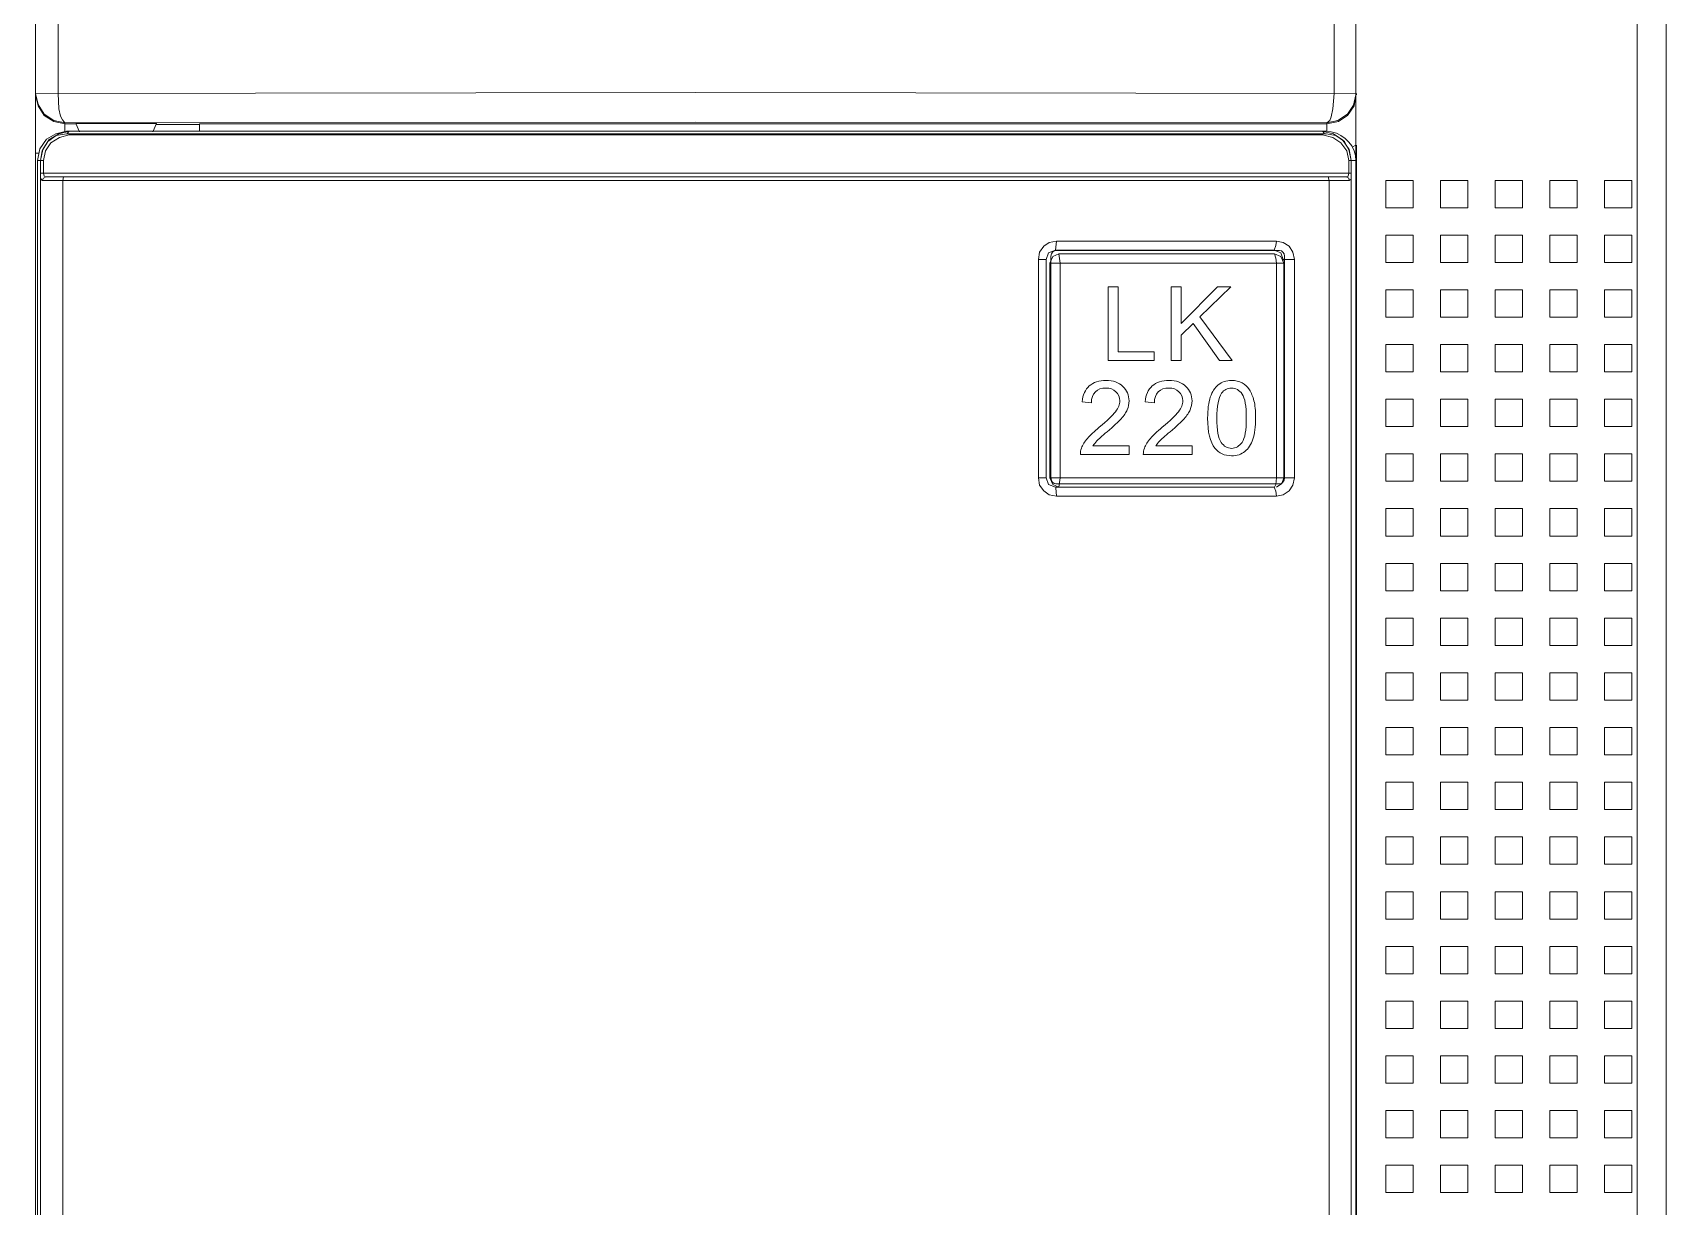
# Model space of a CAD drawing. Header units: millimetres. Extents: x 33157 to 59611, y -29750 to 1750.
# Drawn here: x 54110.87 to 54155.65, y 1569.75 to 1601.92 of the extents above; entities that cross this region are included whole.
import ezdxf

# ---------------------------------------------------------------- set-up
doc = ezdxf.new("R2010")
doc.units = ezdxf.units.MM
doc.layers.get('0').update_dxf_attribs({"lineweight": 18})

msp = doc.modelspace()

# ---------------------------------------------------------------- linework, layer by layer
at = {"lineweight": 9}
for p, q in [((54110.949, 1664.612), (54110.949, 1500.215)), ((54111.565, 1664.612), (54111.565, 1600.248)), ((54146.547, 1664.612), (54146.547, 1600.248)), ((54147.146, 1664.612), (54147.146, 1537.449)), ((54154.855, 1660.401), (54154.855, 1539.196)), ((54155.654, 1659.602), (54155.654, 1539.679)), ((54147.146, 1600.248), (54147.146, 1600.215)), ((54147.163, 1600.248), (54147.163, 1600.215)), ((54111.748, 1599.449), (54111.748, 1599.199)), ((54115.445, 1599.416), (54115.445, 1599.216)), ((54146.347, 1599.449), (54146.347, 1599.216)), ((54111.865, 1599.149), (54111.865, 1599.116)), ((54146.23, 1599.149), (54146.23, 1599.116)), ((54147.163, 1598.833), (54147.163, 1539.679)), ((54110.999, 1598.417), (54110.999, 1543.224)), ((54111.083, 1598.417), (54111.083, 1537.715)), ((54111.166, 1598.417), (54111.166, 1598.068)), ((54146.947, 1598.417), (54146.947, 1598.068)), ((54147.013, 1598.417), (54147.013, 1537.715)), ((54147.146, 1598.417), (54147.146, 1540.228)), ((54111.698, 1597.868), (54111.698, 1537.715)), ((54146.414, 1597.868), (54146.414, 1537.715)), ((54138.438, 1595.704), (54138.438, 1589.712)), ((54138.655, 1595.704), (54138.655, 1589.712)), ((54138.755, 1595.604), (54138.755, 1589.712)), ((54139.038, 1595.604), (54139.038, 1589.712)), ((54144.965, 1595.604), (54144.965, 1589.712)), ((54145.148, 1595.704), (54145.148, 1595.654)), ((54145.165, 1595.604), (54145.165, 1589.712)), ((54145.465, 1595.704), (54145.465, 1589.712))]:
    msp.add_line(p, q, dxfattribs=at)
for points in [[(54147.961, 1597.121), (54148.711, 1597.121), (54148.711, 1597.871), (54147.961, 1597.871)], [(54149.461, 1597.121), (54150.211, 1597.121), (54150.211, 1597.871), (54149.461, 1597.871)], [(54150.961, 1597.121), (54151.711, 1597.121), (54151.711, 1597.871), (54150.961, 1597.871)], [(54152.461, 1597.121), (54153.211, 1597.121), (54153.211, 1597.871), (54152.461, 1597.871)], [(54153.961, 1597.121), (54154.711, 1597.121), (54154.711, 1597.871), (54153.961, 1597.871)], [(54147.961, 1595.621), (54148.711, 1595.621), (54148.711, 1596.371), (54147.961, 1596.371)], [(54149.461, 1595.621), (54150.211, 1595.621), (54150.211, 1596.371), (54149.461, 1596.371)], [(54150.961, 1595.621), (54151.711, 1595.621), (54151.711, 1596.371), (54150.961, 1596.371)], [(54152.461, 1595.621), (54153.211, 1595.621), (54153.211, 1596.371), (54152.461, 1596.371)], [(54153.961, 1595.621), (54154.711, 1595.621), (54154.711, 1596.371), (54153.961, 1596.371)], [(54147.961, 1594.121), (54148.711, 1594.121), (54148.711, 1594.871), (54147.961, 1594.871)], [(54149.461, 1594.121), (54150.211, 1594.121), (54150.211, 1594.871), (54149.461, 1594.871)], [(54150.961, 1594.121), (54151.711, 1594.121), (54151.711, 1594.871), (54150.961, 1594.871)], [(54152.461, 1594.121), (54153.211, 1594.121), (54153.211, 1594.871), (54152.461, 1594.871)], [(54153.961, 1594.121), (54154.711, 1594.121), (54154.711, 1594.871), (54153.961, 1594.871)], [(54147.961, 1592.621), (54148.711, 1592.621), (54148.711, 1593.371), (54147.961, 1593.371)], [(54149.461, 1592.621), (54150.211, 1592.621), (54150.211, 1593.371), (54149.461, 1593.371)], [(54150.961, 1592.621), (54151.711, 1592.621), (54151.711, 1593.371), (54150.961, 1593.371)], [(54152.461, 1592.621), (54153.211, 1592.621), (54153.211, 1593.371), (54152.461, 1593.371)], [(54153.961, 1592.621), (54154.711, 1592.621), (54154.711, 1593.371), (54153.961, 1593.371)], [(54147.961, 1591.121), (54148.711, 1591.121), (54148.711, 1591.871), (54147.961, 1591.871)], [(54149.461, 1591.121), (54150.211, 1591.121), (54150.211, 1591.871), (54149.461, 1591.871)], [(54150.961, 1591.121), (54151.711, 1591.121), (54151.711, 1591.871), (54150.961, 1591.871)], [(54152.461, 1591.121), (54153.211, 1591.121), (54153.211, 1591.871), (54152.461, 1591.871)], [(54153.961, 1591.121), (54154.711, 1591.121), (54154.711, 1591.871), (54153.961, 1591.871)], [(54147.961, 1589.621), (54148.711, 1589.621), (54148.711, 1590.371), (54147.961, 1590.371)], [(54149.461, 1589.621), (54150.211, 1589.621), (54150.211, 1590.371), (54149.461, 1590.371)], [(54150.961, 1589.621), (54151.711, 1589.621), (54151.711, 1590.371), (54150.961, 1590.371)], [(54152.461, 1589.621), (54153.211, 1589.621), (54153.211, 1590.371), (54152.461, 1590.371)], [(54153.961, 1589.621), (54154.711, 1589.621), (54154.711, 1590.371), (54153.961, 1590.371)], [(54147.961, 1588.121), (54148.711, 1588.121), (54148.711, 1588.871), (54147.961, 1588.871)], [(54149.461, 1588.121), (54150.211, 1588.121), (54150.211, 1588.871), (54149.461, 1588.871)], [(54150.961, 1588.121), (54151.711, 1588.121), (54151.711, 1588.871), (54150.961, 1588.871)], [(54152.461, 1588.121), (54153.211, 1588.121), (54153.211, 1588.871), (54152.461, 1588.871)], [(54153.961, 1588.121), (54154.711, 1588.121), (54154.711, 1588.871), (54153.961, 1588.871)], [(54147.961, 1586.621), (54148.711, 1586.621), (54148.711, 1587.371), (54147.961, 1587.371)], [(54149.461, 1586.621), (54150.211, 1586.621), (54150.211, 1587.371), (54149.461, 1587.371)], [(54150.961, 1586.621), (54151.711, 1586.621), (54151.711, 1587.371), (54150.961, 1587.371)], [(54152.461, 1586.621), (54153.211, 1586.621), (54153.211, 1587.371), (54152.461, 1587.371)], [(54153.961, 1586.621), (54154.711, 1586.621), (54154.711, 1587.371), (54153.961, 1587.371)], [(54147.961, 1585.121), (54148.711, 1585.121), (54148.711, 1585.871), (54147.961, 1585.871)], [(54149.461, 1585.121), (54150.211, 1585.121), (54150.211, 1585.871), (54149.461, 1585.871)], [(54150.961, 1585.121), (54151.711, 1585.121), (54151.711, 1585.871), (54150.961, 1585.871)], [(54152.461, 1585.121), (54153.211, 1585.121), (54153.211, 1585.871), (54152.461, 1585.871)], [(54153.961, 1585.121), (54154.711, 1585.121), (54154.711, 1585.871), (54153.961, 1585.871)], [(54147.961, 1583.621), (54148.711, 1583.621), (54148.711, 1584.371), (54147.961, 1584.371)], [(54149.461, 1583.621), (54150.211, 1583.621), (54150.211, 1584.371), (54149.461, 1584.371)], [(54150.961, 1583.621), (54151.711, 1583.621), (54151.711, 1584.371), (54150.961, 1584.371)], [(54152.461, 1583.621), (54153.211, 1583.621), (54153.211, 1584.371), (54152.461, 1584.371)], [(54153.961, 1583.621), (54154.711, 1583.621), (54154.711, 1584.371), (54153.961, 1584.371)], [(54147.961, 1582.121), (54148.711, 1582.121), (54148.711, 1582.871), (54147.961, 1582.871)], [(54149.461, 1582.121), (54150.211, 1582.121), (54150.211, 1582.871), (54149.461, 1582.871)], [(54150.961, 1582.121), (54151.711, 1582.121), (54151.711, 1582.871), (54150.961, 1582.871)], [(54152.461, 1582.121), (54153.211, 1582.121), (54153.211, 1582.871), (54152.461, 1582.871)], [(54153.961, 1582.121), (54154.711, 1582.121), (54154.711, 1582.871), (54153.961, 1582.871)], [(54147.961, 1580.621), (54148.711, 1580.621), (54148.711, 1581.371), (54147.961, 1581.371)], [(54149.461, 1580.621), (54150.211, 1580.621), (54150.211, 1581.371), (54149.461, 1581.371)], [(54150.961, 1580.621), (54151.711, 1580.621), (54151.711, 1581.371), (54150.961, 1581.371)], [(54152.461, 1580.621), (54153.211, 1580.621), (54153.211, 1581.371), (54152.461, 1581.371)], [(54153.961, 1580.621), (54154.711, 1580.621), (54154.711, 1581.371), (54153.961, 1581.371)], [(54147.961, 1579.121), (54148.711, 1579.121), (54148.711, 1579.871), (54147.961, 1579.871)], [(54149.461, 1579.121), (54150.211, 1579.121), (54150.211, 1579.871), (54149.461, 1579.871)], [(54150.961, 1579.121), (54151.711, 1579.121), (54151.711, 1579.871), (54150.961, 1579.871)], [(54152.461, 1579.121), (54153.211, 1579.121), (54153.211, 1579.871), (54152.461, 1579.871)], [(54153.961, 1579.121), (54154.711, 1579.121), (54154.711, 1579.871), (54153.961, 1579.871)], [(54147.961, 1577.621), (54148.711, 1577.621), (54148.711, 1578.371), (54147.961, 1578.371)], [(54149.461, 1577.621), (54150.211, 1577.621), (54150.211, 1578.371), (54149.461, 1578.371)], [(54150.961, 1577.621), (54151.711, 1577.621), (54151.711, 1578.371), (54150.961, 1578.371)], [(54152.461, 1577.621), (54153.211, 1577.621), (54153.211, 1578.371), (54152.461, 1578.371)], [(54153.961, 1577.621), (54154.711, 1577.621), (54154.711, 1578.371), (54153.961, 1578.371)], [(54147.961, 1576.121), (54148.711, 1576.121), (54148.711, 1576.871), (54147.961, 1576.871)], [(54149.461, 1576.121), (54150.211, 1576.121), (54150.211, 1576.871), (54149.461, 1576.871)], [(54150.961, 1576.121), (54151.711, 1576.121), (54151.711, 1576.871), (54150.961, 1576.871)], [(54152.461, 1576.121), (54153.211, 1576.121), (54153.211, 1576.871), (54152.461, 1576.871)], [(54153.961, 1576.121), (54154.711, 1576.121), (54154.711, 1576.871), (54153.961, 1576.871)], [(54147.961, 1574.621), (54148.711, 1574.621), (54148.711, 1575.371), (54147.961, 1575.371)], [(54149.461, 1574.621), (54150.211, 1574.621), (54150.211, 1575.371), (54149.461, 1575.371)], [(54150.961, 1574.621), (54151.711, 1574.621), (54151.711, 1575.371), (54150.961, 1575.371)], [(54152.461, 1574.621), (54153.211, 1574.621), (54153.211, 1575.371), (54152.461, 1575.371)], [(54153.961, 1574.621), (54154.711, 1574.621), (54154.711, 1575.371), (54153.961, 1575.371)], [(54147.961, 1573.121), (54148.711, 1573.121), (54148.711, 1573.871), (54147.961, 1573.871)], [(54149.461, 1573.121), (54150.211, 1573.121), (54150.211, 1573.871), (54149.461, 1573.871)], [(54150.961, 1573.121), (54151.711, 1573.121), (54151.711, 1573.871), (54150.961, 1573.871)], [(54152.461, 1573.121), (54153.211, 1573.121), (54153.211, 1573.871), (54152.461, 1573.871)], [(54153.961, 1573.121), (54154.711, 1573.121), (54154.711, 1573.871), (54153.961, 1573.871)], [(54147.961, 1571.621), (54148.711, 1571.621), (54148.711, 1572.371), (54147.961, 1572.371)], [(54149.461, 1571.621), (54150.211, 1571.621), (54150.211, 1572.371), (54149.461, 1572.371)], [(54150.961, 1571.621), (54151.711, 1571.621), (54151.711, 1572.371), (54150.961, 1572.371)], [(54152.461, 1571.621), (54153.211, 1571.621), (54153.211, 1572.371), (54152.461, 1572.371)], [(54153.961, 1571.621), (54154.711, 1571.621), (54154.711, 1572.371), (54153.961, 1572.371)], [(54147.961, 1570.121), (54148.711, 1570.121), (54148.711, 1570.871), (54147.961, 1570.871)], [(54149.461, 1570.121), (54150.211, 1570.121), (54150.211, 1570.871), (54149.461, 1570.871)], [(54150.961, 1570.121), (54151.711, 1570.121), (54151.711, 1570.871), (54150.961, 1570.871)], [(54152.461, 1570.121), (54153.211, 1570.121), (54153.211, 1570.871), (54152.461, 1570.871)], [(54153.961, 1570.121), (54154.711, 1570.121), (54154.711, 1570.871), (54153.961, 1570.871)]]:
    msp.add_lwpolyline(points, close=True)
for points in [[(54129.048, 1600.281), (54129.048, 1600.281), (54110.949, 1600.248), (54110.949, 1600.248)], [(54129.048, 1600.281), (54129.048, 1600.281), (54147.146, 1600.248), (54147.146, 1600.248)], [(54111.016, 1599.915), (54111.016, 1599.915), (54110.949, 1600.215), (54110.949, 1600.215)], [(54111.748, 1599.416), (54111.748, 1599.416), (54111.449, 1599.482), (54111.449, 1599.482)], [(54129.048, 1599.466), (54129.048, 1599.466), (54111.748, 1599.449), (54111.748, 1599.449)], [(54112.048, 1599.416), (54112.048, 1599.416), (54111.748, 1599.416), (54111.748, 1599.416)], [(54114.263, 1599.433), (54114.263, 1599.433), (54112.048, 1599.433), (54112.048, 1599.433)], [(54112.048, 1599.433), (54112.048, 1599.433), (54112.148, 1599.199), (54112.148, 1599.199)], [(54114.163, 1599.199), (54114.163, 1599.199), (54114.263, 1599.433), (54114.263, 1599.433)], [(54114.263, 1599.399), (54114.263, 1599.399), (54115.445, 1599.399), (54115.445, 1599.399)], [(54146.347, 1599.416), (54146.347, 1599.416), (54115.445, 1599.416), (54115.445, 1599.416)], [(54146.347, 1599.449), (54146.347, 1599.449), (54129.048, 1599.466), (54129.048, 1599.466)], [(54111.798, 1599.216), (54111.798, 1599.216), (54146.33, 1599.216), (54146.33, 1599.216)], [(54111.865, 1599.149), (54111.865, 1599.149), (54146.23, 1599.149), (54146.23, 1599.149)], [(54146.23, 1599.116), (54146.23, 1599.116), (54111.865, 1599.116), (54111.865, 1599.116)], [(54111.815, 1599.149), (54111.815, 1599.149), (54111.798, 1599.149), (54111.798, 1599.149)], [(54111.815, 1599.149), (54111.815, 1599.149), (54111.848, 1599.199), (54111.848, 1599.199)], [(54111.815, 1599.149), (54111.815, 1599.149), (54111.865, 1599.149), (54111.865, 1599.149)], [(54111.848, 1599.199), (54111.848, 1599.199), (54111.882, 1599.216), (54111.882, 1599.216)], [(54146.247, 1599.199), (54146.247, 1599.199), (54146.214, 1599.216), (54146.214, 1599.216)], [(54146.23, 1599.149), (54146.23, 1599.149), (54146.264, 1599.149), (54146.264, 1599.149)], [(54146.28, 1599.149), (54146.28, 1599.149), (54146.247, 1599.199), (54146.247, 1599.199)], [(54146.264, 1599.149), (54146.264, 1599.149), (54146.28, 1599.149), (54146.28, 1599.149)], [(54146.33, 1599.149), (54146.33, 1599.149), (54146.28, 1599.149), (54146.28, 1599.149)], [(54110.949, 1598.617), (54110.949, 1598.617), (54111.032, 1598.617), (54111.032, 1598.617)], [(54147.046, 1598.783), (54147.046, 1598.783), (54147.146, 1598.833), (54147.146, 1598.833)], [(54110.999, 1598.417), (54110.999, 1598.417), (54111.166, 1598.417), (54111.166, 1598.417)], [(54111.166, 1598.068), (54111.166, 1598.068), (54147.013, 1598.068), (54147.013, 1598.068)], [(54111.083, 1598.068), (54111.083, 1598.068), (54111.166, 1598.068), (54111.166, 1598.068)], [(54146.947, 1598.417), (54146.947, 1598.417), (54147.146, 1598.417), (54147.146, 1598.417)], [(54111.132, 1597.868), (54111.132, 1597.868), (54146.963, 1597.868), (54146.963, 1597.868)], [(54111.232, 1597.968), (54111.232, 1597.968), (54146.88, 1597.968), (54146.88, 1597.968)], [(54111.715, 1597.968), (54111.715, 1597.968), (54111.698, 1597.868), (54111.698, 1597.868)], [(54146.38, 1597.968), (54146.38, 1597.968), (54146.414, 1597.868), (54146.414, 1597.868)], [(54138.938, 1596.203), (54138.938, 1596.203), (54138.905, 1595.954), (54138.905, 1595.954)], [(54138.938, 1596.203), (54138.938, 1596.203), (54144.965, 1596.203), (54144.965, 1596.203)], [(54138.943, 1596.203), (54138.943, 1596.203), (54144.96, 1596.203), (54144.96, 1596.203)], [(54138.905, 1595.954), (54138.905, 1595.954), (54144.899, 1595.954), (54144.899, 1595.954)], [(54144.915, 1595.854), (54144.915, 1595.854), (54139.004, 1595.854), (54139.004, 1595.854)], [(54139.038, 1595.604), (54139.038, 1595.604), (54139.004, 1595.854), (54139.004, 1595.854)], [(54138.438, 1595.704), (54138.438, 1595.704), (54138.655, 1595.704), (54138.655, 1595.704)], [(54138.755, 1595.604), (54138.755, 1595.604), (54145.165, 1595.604), (54145.165, 1595.604)], [(54145.465, 1595.704), (54145.465, 1595.704), (54145.148, 1595.704), (54145.148, 1595.704)], [(54138.438, 1589.712), (54138.438, 1589.712), (54138.655, 1589.712), (54138.655, 1589.712)], [(54138.755, 1589.712), (54138.755, 1589.712), (54145.165, 1589.712), (54145.165, 1589.712)], [(54139.038, 1589.712), (54139.038, 1589.712), (54139.004, 1589.463), (54139.004, 1589.463)], [(54144.948, 1589.529), (54144.948, 1589.529), (54144.915, 1589.463), (54144.915, 1589.463)], [(54144.965, 1589.712), (54144.965, 1589.712), (54144.948, 1589.529), (54144.948, 1589.529)], [(54145.465, 1589.712), (54145.465, 1589.712), (54145.165, 1589.712), (54145.165, 1589.712)], [(54144.899, 1589.463), (54144.899, 1589.463), (54138.905, 1589.463), (54138.905, 1589.463)], [(54138.921, 1589.446), (54138.921, 1589.446), (54138.905, 1589.463), (54138.905, 1589.463)], [(54144.965, 1589.213), (54144.965, 1589.213), (54138.938, 1589.213), (54138.938, 1589.213)], [(54138.938, 1589.213), (54138.938, 1589.213), (54138.921, 1589.446), (54138.921, 1589.446)], [(54139.004, 1589.463), (54139.004, 1589.463), (54144.915, 1589.463), (54144.915, 1589.463)]]:
    msp.add_open_spline(points, degree=3, dxfattribs=at)
for points, knots in [([(54110.949, 1600.248), (54110.949, 1600.248), (54111.016, 1599.948), (54111.016, 1599.948), (54111.016, 1599.948), (54111.182, 1599.682), (54111.182, 1599.682), (54111.182, 1599.682), (54111.449, 1599.516), (54111.449, 1599.516), (54111.449, 1599.516), (54111.748, 1599.449), (54111.748, 1599.449)], [0, 0, 0, 0, 147599.855014, 147599.855014, 147599.855014, 295199.710028, 295199.710028, 295199.710028, 442799.565042, 442799.565042, 442799.565042, 590399.420056, 590399.420056, 590399.420056, 590399.420056]), ([(54111.748, 1599.449), (54111.748, 1599.449), (54111.682, 1599.532), (54111.682, 1599.532), (54111.682, 1599.532), (54111.632, 1599.632), (54111.632, 1599.632), (54111.632, 1599.632), (54111.582, 1599.832), (54111.582, 1599.832), (54111.582, 1599.832), (54111.565, 1600.248), (54111.565, 1600.248)], [0, 0, 0, 0, 147601.822101, 147601.822101, 147601.822101, 295203.644202, 295203.644202, 295203.644202, 442805.466303, 442805.466303, 442805.466303, 590407.288404, 590407.288404, 590407.288404, 590407.288404]), ([(54146.547, 1600.248), (54146.547, 1600.248), (54146.514, 1599.832), (54146.514, 1599.832), (54146.514, 1599.832), (54146.464, 1599.616), (54146.464, 1599.616), (54146.464, 1599.616), (54146.43, 1599.516), (54146.43, 1599.516), (54146.43, 1599.516), (54146.347, 1599.449), (54146.347, 1599.449)], [0, 0, 0, 0, 147697.5613, 147697.5613, 147697.5613, 295395.122601, 295395.122601, 295395.122601, 443092.683901, 443092.683901, 443092.683901, 590790.245202, 590790.245202, 590790.245202, 590790.245202]), ([(54111.016, 1599.915), (54111.016, 1599.915), (54111.182, 1599.649), (54111.182, 1599.649), (54111.182, 1599.649), (54111.449, 1599.482), (54111.449, 1599.482)], [0, 0, 0, 0, 166455.112709, 166455.112709, 166455.112709, 332910.225418, 332910.225418, 332910.225418, 332910.225418]), ([(54146.347, 1599.416), (54146.347, 1599.416), (54146.663, 1599.482), (54146.663, 1599.482), (54146.663, 1599.482), (54146.913, 1599.649), (54146.913, 1599.649), (54146.913, 1599.649), (54147.096, 1599.915), (54147.096, 1599.915), (54147.096, 1599.915), (54147.146, 1600.215), (54147.146, 1600.215)], [0, 0, 0, 0, 147698.73726, 147698.73726, 147698.73726, 295397.47452, 295397.47452, 295397.47452, 443096.21178, 443096.21178, 443096.21178, 590794.94904, 590794.94904, 590794.94904, 590794.94904]), ([(54146.347, 1599.449), (54146.347, 1599.449), (54146.647, 1599.516), (54146.647, 1599.516), (54146.647, 1599.516), (54146.913, 1599.682), (54146.913, 1599.682), (54146.913, 1599.682), (54147.08, 1599.932), (54147.08, 1599.932), (54147.08, 1599.932), (54147.146, 1600.215), (54147.146, 1600.215)], [0, 0, 0, 0, 147698.687858, 147698.687858, 147698.687858, 295397.375716, 295397.375716, 295397.375716, 443096.063574, 443096.063574, 443096.063574, 590794.751433, 590794.751433, 590794.751433, 590794.751433]), ([(54110.999, 1598.417), (54110.999, 1598.417), (54111.066, 1598.733), (54111.066, 1598.733), (54111.066, 1598.733), (54111.249, 1599), (54111.249, 1599)], [0, 0, 0, 0, 166456.34483, 166456.34483, 166456.34483, 332912.689661, 332912.689661, 332912.689661, 332912.689661]), ([(54111.882, 1599.216), (54111.882, 1599.216), (54111.582, 1599.149), (54111.582, 1599.149), (54111.582, 1599.149), (54111.315, 1598.983), (54111.315, 1598.983), (54111.315, 1598.983), (54111.149, 1598.717), (54111.149, 1598.717), (54111.149, 1598.717), (54111.083, 1598.417), (54111.083, 1598.417)], [0, 0, 0, 0, 147601.556447, 147601.556447, 147601.556447, 295203.112895, 295203.112895, 295203.112895, 442804.669342, 442804.669342, 442804.669342, 590406.225789, 590406.225789, 590406.225789, 590406.225789]), ([(54111.083, 1598.417), (54111.083, 1598.417), (54111.132, 1598.683), (54111.132, 1598.683), (54111.132, 1598.683), (54111.282, 1598.933), (54111.282, 1598.933), (54111.282, 1598.933), (54111.515, 1599.1), (54111.515, 1599.1), (54111.515, 1599.1), (54111.798, 1599.149), (54111.798, 1599.149)], [0, 0, 0, 0, 147601.582825, 147601.582825, 147601.582825, 295203.165649, 295203.165649, 295203.165649, 442804.748474, 442804.748474, 442804.748474, 590406.331298, 590406.331298, 590406.331298, 590406.331298]), ([(54111.865, 1599.116), (54111.865, 1599.116), (54111.599, 1599.05), (54111.599, 1599.05), (54111.599, 1599.05), (54111.365, 1598.9), (54111.365, 1598.9), (54111.365, 1598.9), (54111.216, 1598.683), (54111.216, 1598.683), (54111.216, 1598.683), (54111.166, 1598.417), (54111.166, 1598.417)], [0, 0, 0, 0, 147601.844063, 147601.844063, 147601.844063, 295203.688127, 295203.688127, 295203.688127, 442805.53219, 442805.53219, 442805.53219, 590407.376253, 590407.376253, 590407.376253, 590407.376253]), ([(54111.798, 1599.216), (54111.798, 1599.216), (54111.499, 1599.149), (54111.499, 1599.149), (54111.499, 1599.149), (54111.249, 1599), (54111.249, 1599)], [0, 0, 0, 0, 166456.888243, 166456.888243, 166456.888243, 332913.776485, 332913.776485, 332913.776485, 332913.776485]), ([(54147.013, 1598.417), (54147.013, 1598.417), (54146.963, 1598.717), (54146.963, 1598.717), (54146.963, 1598.717), (54146.78, 1598.983), (54146.78, 1598.983), (54146.78, 1598.983), (54146.53, 1599.149), (54146.53, 1599.149), (54146.53, 1599.149), (54146.214, 1599.216), (54146.214, 1599.216)], [0, 0, 0, 0, 147699.67092, 147699.67092, 147699.67092, 295399.34184, 295399.34184, 295399.34184, 443099.01276, 443099.01276, 443099.01276, 590798.68368, 590798.68368, 590798.68368, 590798.68368]), ([(54146.947, 1598.417), (54146.947, 1598.417), (54146.896, 1598.683), (54146.896, 1598.683), (54146.896, 1598.683), (54146.73, 1598.9), (54146.73, 1598.9), (54146.73, 1598.9), (54146.514, 1599.05), (54146.514, 1599.05), (54146.514, 1599.05), (54146.23, 1599.116), (54146.23, 1599.116)], [0, 0, 0, 0, 147699.699336, 147699.699336, 147699.699336, 295399.398673, 295399.398673, 295399.398673, 443099.098009, 443099.098009, 443099.098009, 590798.797345, 590798.797345, 590798.797345, 590798.797345]), ([(54146.33, 1599.149), (54146.33, 1599.149), (54146.597, 1599.1), (54146.597, 1599.1), (54146.597, 1599.1), (54146.83, 1598.933), (54146.83, 1598.933), (54146.83, 1598.933), (54146.963, 1598.683), (54146.963, 1598.683), (54146.963, 1598.683), (54147.013, 1598.417), (54147.013, 1598.417)], [0, 0, 0, 0, 147699.423414, 147699.423414, 147699.423414, 295398.846829, 295398.846829, 295398.846829, 443098.270243, 443098.270243, 443098.270243, 590797.693657, 590797.693657, 590797.693657, 590797.693657]), ([(54147.146, 1598.417), (54147.146, 1598.417), (54147.13, 1598.55), (54147.13, 1598.55), (54147.13, 1598.55), (54147.096, 1598.683), (54147.096, 1598.683), (54147.096, 1598.683), (54147.03, 1598.817), (54147.03, 1598.817), (54147.03, 1598.817), (54146.947, 1598.916), (54146.947, 1598.916), (54146.947, 1598.916), (54146.847, 1599.016), (54146.847, 1599.016), (54146.847, 1599.016), (54146.73, 1599.1), (54146.73, 1599.1), (54146.73, 1599.1), (54146.613, 1599.166), (54146.613, 1599.166), (54146.613, 1599.166), (54146.464, 1599.199), (54146.464, 1599.199), (54146.464, 1599.199), (54146.33, 1599.216), (54146.33, 1599.216)], [0, 0, 0, 0, 137305.988274, 137305.988274, 137305.988274, 274611.976548, 274611.976548, 274611.976548, 411917.964821, 411917.964821, 411917.964821, 549223.953095, 549223.953095, 549223.953095, 686529.941369, 686529.941369, 686529.941369, 823835.929643, 823835.929643, 823835.929643, 961141.917916, 961141.917916, 961141.917916, 1098447.90619, 1098447.90619, 1098447.90619, 1235753.894464, 1235753.894464, 1235753.894464, 1235753.894464]), ([(54111.083, 1598.068), (54111.083, 1598.068), (54111.083, 1597.951), (54111.083, 1597.951), (54111.083, 1597.951), (54111.099, 1597.901), (54111.099, 1597.901), (54111.099, 1597.901), (54111.132, 1597.868), (54111.132, 1597.868)], [0, 0, 0, 0, 154150.924687, 154150.924687, 154150.924687, 308301.849374, 308301.849374, 308301.849374, 462452.77406, 462452.77406, 462452.77406, 462452.77406]), ([(54111.166, 1598.068), (54111.166, 1598.068), (54111.182, 1597.984), (54111.182, 1597.984), (54111.182, 1597.984), (54111.232, 1597.968), (54111.232, 1597.968)], [0, 0, 0, 0, 166457.89245, 166457.89245, 166457.89245, 332915.784901, 332915.784901, 332915.784901, 332915.784901]), ([(54146.88, 1597.968), (54146.88, 1597.968), (54146.93, 1597.984), (54146.93, 1597.984), (54146.93, 1597.984), (54146.947, 1598.068), (54146.947, 1598.068)], [0, 0, 0, 0, 166569.450219, 166569.450219, 166569.450219, 333138.900438, 333138.900438, 333138.900438, 333138.900438]), ([(54146.963, 1597.868), (54146.963, 1597.868), (54147.013, 1597.901), (54147.013, 1597.901), (54147.013, 1597.901), (54147.013, 1597.951), (54147.013, 1597.951), (54147.013, 1597.951), (54147.013, 1598.068), (54147.013, 1598.068)], [0, 0, 0, 0, 154254.662472, 154254.662472, 154254.662472, 308509.324945, 308509.324945, 308509.324945, 462763.987417, 462763.987417, 462763.987417, 462763.987417]), ([(54111.232, 1597.968), (54111.232, 1597.968), (54111.166, 1597.934), (54111.166, 1597.934), (54111.166, 1597.934), (54111.132, 1597.868), (54111.132, 1597.868)], [0, 0, 0, 0, 166457.9501, 166457.9501, 166457.9501, 332915.900199, 332915.900199, 332915.900199, 332915.900199]), ([(54146.88, 1597.968), (54146.88, 1597.968), (54146.947, 1597.934), (54146.947, 1597.934), (54146.947, 1597.934), (54146.963, 1597.868), (54146.963, 1597.868)], [0, 0, 0, 0, 166569.542721, 166569.542721, 166569.542721, 333139.085442, 333139.085442, 333139.085442, 333139.085442]), ([(54138.438, 1595.704), (54138.438, 1595.704), (54138.472, 1595.904), (54138.472, 1595.904), (54138.472, 1595.904), (54138.588, 1596.07), (54138.588, 1596.07), (54138.588, 1596.07), (54138.738, 1596.17), (54138.738, 1596.17), (54138.738, 1596.17), (54138.938, 1596.203), (54138.938, 1596.203)], [0, 0, 0, 0, 147681.013197, 147681.013197, 147681.013197, 295362.026394, 295362.026394, 295362.026394, 443043.039592, 443043.039592, 443043.039592, 590724.052789, 590724.052789, 590724.052789, 590724.052789]), ([(54144.965, 1596.203), (54144.965, 1596.203), (54144.948, 1596.087), (54144.948, 1596.087), (54144.948, 1596.087), (54144.899, 1595.954), (54144.899, 1595.954)], [0, 0, 0, 0, 166565.983514, 166565.983514, 166565.983514, 333131.967027, 333131.967027, 333131.967027, 333131.967027]), ([(54144.965, 1596.203), (54144.965, 1596.203), (54145.148, 1596.17), (54145.148, 1596.17), (54145.148, 1596.17), (54145.315, 1596.07), (54145.315, 1596.07), (54145.315, 1596.07), (54145.415, 1595.904), (54145.415, 1595.904), (54145.415, 1595.904), (54145.465, 1595.704), (54145.465, 1595.704)], [0, 0, 0, 0, 147699.316108, 147699.316108, 147699.316108, 295398.632216, 295398.632216, 295398.632216, 443097.948325, 443097.948325, 443097.948325, 590797.264433, 590797.264433, 590797.264433, 590797.264433]), ([(54138.905, 1595.954), (54138.905, 1595.954), (54138.721, 1595.887), (54138.721, 1595.887), (54138.721, 1595.887), (54138.655, 1595.704), (54138.655, 1595.704)], [0, 0, 0, 0, 166546.901411, 166546.901411, 166546.901411, 333093.802822, 333093.802822, 333093.802822, 333093.802822]), ([(54139.004, 1595.854), (54139.004, 1595.854), (54138.838, 1595.787), (54138.838, 1595.787), (54138.838, 1595.787), (54138.755, 1595.604), (54138.755, 1595.604)], [0, 0, 0, 0, 166547.404346, 166547.404346, 166547.404346, 333094.808693, 333094.808693, 333094.808693, 333094.808693]), ([(54138.922, 1595.952), (54138.922, 1595.952), (54145.047, 1595.952), (54145.047, 1595.952), (54145.123, 1595.952), (54145.185, 1595.88), (54145.185, 1595.792), (54145.185, 1595.792), (54145.185, 1589.712), (54145.185, 1589.712), (54145.185, 1589.624), (54145.123, 1589.552), (54145.047, 1589.552), (54145.047, 1589.552), (54138.922, 1589.552), (54138.922, 1589.552), (54138.846, 1589.552), (54138.785, 1589.624), (54138.785, 1589.712), (54138.785, 1589.712), (54138.785, 1595.792), (54138.785, 1595.792), (54138.785, 1595.88), (54138.846, 1595.952), (54138.922, 1595.952)], [0, 0, 0, 0, 138250.006021, 138250.006021, 138250.006021, 276500.012042, 276500.012042, 276500.012042, 414750.018063, 414750.018063, 414750.018063, 553000.024084, 553000.024084, 553000.024084, 691250.030105, 691250.030105, 691250.030105, 829500.036126, 829500.036126, 829500.036126, 967750.042146, 967750.042146, 967750.042146, 1106000.048167, 1106000.048167, 1106000.048167, 1106000.048167]), ([(54145.148, 1595.704), (54145.148, 1595.704), (54145.082, 1595.887), (54145.082, 1595.887), (54145.082, 1595.887), (54144.899, 1595.954), (54144.899, 1595.954)], [0, 0, 0, 0, 166566.663749, 166566.663749, 166566.663749, 333133.327498, 333133.327498, 333133.327498, 333133.327498]), ([(54145.165, 1595.604), (54145.165, 1595.604), (54145.082, 1595.787), (54145.082, 1595.787), (54145.082, 1595.787), (54144.915, 1595.854), (54144.915, 1595.854)], [0, 0, 0, 0, 166566.833838, 166566.833838, 166566.833838, 333133.667676, 333133.667676, 333133.667676, 333133.667676]), ([(54144.965, 1595.604), (54144.965, 1595.604), (54144.948, 1595.737), (54144.948, 1595.737), (54144.948, 1595.737), (54144.915, 1595.854), (54144.915, 1595.854)], [0, 0, 0, 0, 166566.595017, 166566.595017, 166566.595017, 333133.190035, 333133.190035, 333133.190035, 333133.190035]), ([(54138.938, 1589.213), (54138.938, 1589.213), (54138.738, 1589.246), (54138.738, 1589.246), (54138.738, 1589.246), (54138.588, 1589.363), (54138.588, 1589.363), (54138.588, 1589.363), (54138.472, 1589.512), (54138.472, 1589.512), (54138.472, 1589.512), (54138.438, 1589.712), (54138.438, 1589.712)], [0, 0, 0, 0, 147689.971904, 147689.971904, 147689.971904, 295379.943809, 295379.943809, 295379.943809, 443069.915713, 443069.915713, 443069.915713, 590759.887618, 590759.887618, 590759.887618, 590759.887618]), ([(54138.655, 1589.712), (54138.655, 1589.712), (54138.721, 1589.529), (54138.721, 1589.529), (54138.721, 1589.529), (54138.905, 1589.463), (54138.905, 1589.463)], [0, 0, 0, 0, 166556.334272, 166556.334272, 166556.334272, 333112.668544, 333112.668544, 333112.668544, 333112.668544]), ([(54138.755, 1589.712), (54138.755, 1589.712), (54138.838, 1589.529), (54138.838, 1589.529), (54138.838, 1589.529), (54139.004, 1589.463), (54139.004, 1589.463)], [0, 0, 0, 0, 166556.669327, 166556.669327, 166556.669327, 333113.338655, 333113.338655, 333113.338655, 333113.338655]), ([(54144.965, 1589.463), (54144.965, 1589.463), (54145.115, 1589.562), (54145.115, 1589.562), (54145.115, 1589.562), (54145.165, 1589.712), (54145.165, 1589.712)], [0, 0, 0, 0, 166576.206163, 166576.206163, 166576.206163, 333152.412326, 333152.412326, 333152.412326, 333152.412326]), ([(54145.465, 1589.712), (54145.465, 1589.712), (54145.415, 1589.512), (54145.415, 1589.512), (54145.415, 1589.512), (54145.315, 1589.363), (54145.315, 1589.363), (54145.315, 1589.363), (54145.148, 1589.246), (54145.148, 1589.246), (54145.148, 1589.246), (54144.965, 1589.213), (54144.965, 1589.213)], [0, 0, 0, 0, 147708.253188, 147708.253188, 147708.253188, 295416.506377, 295416.506377, 295416.506377, 443124.759565, 443124.759565, 443124.759565, 590833.012753, 590833.012753, 590833.012753, 590833.012753]), ([(54144.965, 1589.213), (54144.965, 1589.213), (54144.948, 1589.346), (54144.948, 1589.346), (54144.948, 1589.346), (54144.899, 1589.463), (54144.899, 1589.463)], [0, 0, 0, 0, 166576.126086, 166576.126086, 166576.126086, 333152.252172, 333152.252172, 333152.252172, 333152.252172])]:
    msp.add_open_spline(points, degree=3, knots=knots, dxfattribs=at)
for points, knots in [([(54140.356, 1592.929), (54140.356, 1592.929), (54140.356, 1594.95), (54140.356, 1594.95), (54140.356, 1594.95), (54140.624, 1594.95), (54140.624, 1594.95), (54140.624, 1594.95), (54140.624, 1593.166), (54140.624, 1593.166), (54140.624, 1593.166), (54141.617, 1593.166), (54141.617, 1593.166), (54141.617, 1593.166), (54141.617, 1592.929), (54141.617, 1592.929), (54141.617, 1592.929), (54140.356, 1592.929), (54140.356, 1592.929)], [0, 0, 0, 0, 141397.727367, 141397.727367, 141397.727367, 282795.454733, 282795.454733, 282795.454733, 424193.1821, 424193.1821, 424193.1821, 565590.909467, 565590.909467, 565590.909467, 706988.636833, 706988.636833, 706988.636833, 848386.3642, 848386.3642, 848386.3642, 848386.3642]), ([(54142.082, 1592.929), (54142.082, 1592.929), (54142.082, 1594.95), (54142.082, 1594.95), (54142.082, 1594.95), (54142.35, 1594.95), (54142.35, 1594.95), (54142.35, 1594.95), (54142.35, 1593.948), (54142.35, 1593.948), (54142.35, 1593.948), (54143.354, 1594.95), (54143.354, 1594.95), (54143.354, 1594.95), (54143.716, 1594.95), (54143.716, 1594.95), (54143.716, 1594.95), (54142.869, 1594.13), (54142.869, 1594.13), (54142.869, 1594.13), (54143.753, 1592.929), (54143.753, 1592.929), (54143.753, 1592.929), (54143.4, 1592.929), (54143.4, 1592.929), (54143.4, 1592.929), (54142.681, 1593.949), (54142.681, 1593.949), (54142.681, 1593.949), (54142.35, 1593.629), (54142.35, 1593.629), (54142.35, 1593.629), (54142.35, 1592.929), (54142.35, 1592.929), (54142.35, 1592.929), (54142.082, 1592.929), (54142.082, 1592.929)], [0, 0, 0, 0, 135111.604218, 135111.604218, 135111.604218, 270223.208437, 270223.208437, 270223.208437, 405334.812655, 405334.812655, 405334.812655, 540446.416873, 540446.416873, 540446.416873, 675558.021092, 675558.021092, 675558.021092, 810669.62531, 810669.62531, 810669.62531, 945781.229529, 945781.229529, 945781.229529, 1080892.833747, 1080892.833747, 1080892.833747, 1216004.437965, 1216004.437965, 1216004.437965, 1351116.042184, 1351116.042184, 1351116.042184, 1486227.646402, 1486227.646402, 1486227.646402, 1621339.25062, 1621339.25062, 1621339.25062, 1621339.25062]), ([(54140.927, 1590.592), (54140.927, 1590.592), (54140.927, 1590.355), (54140.927, 1590.355), (54140.927, 1590.355), (54139.59, 1590.355), (54139.59, 1590.355), (54139.588, 1590.415), (54139.598, 1590.472), (54139.619, 1590.528), (54139.653, 1590.619), (54139.708, 1590.708), (54139.784, 1590.796), (54139.86, 1590.884), (54139.968, 1590.986), (54140.108, 1591.101), (54140.327, 1591.281), (54140.476, 1591.424), (54140.553, 1591.529), (54140.631, 1591.635), (54140.67, 1591.734), (54140.67, 1591.828), (54140.67, 1591.927), (54140.635, 1592.009), (54140.565, 1592.077), (54140.494, 1592.144), (54140.402, 1592.178), (54140.289, 1592.178), (54140.169, 1592.178), (54140.073, 1592.143), (54140.001, 1592.071), (54139.929, 1592), (54139.893, 1591.901), (54139.892, 1591.775), (54139.892, 1591.775), (54139.638, 1591.8), (54139.638, 1591.8), (54139.655, 1591.99), (54139.721, 1592.135), (54139.835, 1592.235), (54139.949, 1592.334), (54140.102, 1592.384), (54140.294, 1592.384), (54140.488, 1592.384), (54140.642, 1592.331), (54140.755, 1592.223), (54140.868, 1592.115), (54140.924, 1591.982), (54140.924, 1591.823), (54140.924, 1591.742), (54140.908, 1591.662), (54140.875, 1591.584), (54140.842, 1591.506), (54140.787, 1591.423), (54140.71, 1591.337), (54140.633, 1591.251), (54140.505, 1591.132), (54140.328, 1590.981), (54140.178, 1590.856), (54140.083, 1590.771), (54140.04, 1590.727), (54139.998, 1590.682), (54139.963, 1590.637), (54139.935, 1590.592), (54139.935, 1590.592), (54140.927, 1590.592), (54140.927, 1590.592)], [0, 0, 0, 0, 132251.144036, 132251.144036, 132251.144036, 264502.288072, 264502.288072, 264502.288072, 396753.432107, 396753.432107, 396753.432107, 529004.576143, 529004.576143, 529004.576143, 661255.720179, 661255.720179, 661255.720179, 793506.864215, 793506.864215, 793506.864215, 925758.00825, 925758.00825, 925758.00825, 1058009.152286, 1058009.152286, 1058009.152286, 1190260.296322, 1190260.296322, 1190260.296322, 1322511.440358, 1322511.440358, 1322511.440358, 1454762.584393, 1454762.584393, 1454762.584393, 1587013.728429, 1587013.728429, 1587013.728429, 1719264.872465, 1719264.872465, 1719264.872465, 1851516.016501, 1851516.016501, 1851516.016501, 1983767.160536, 1983767.160536, 1983767.160536, 2116018.304572, 2116018.304572, 2116018.304572, 2248269.448608, 2248269.448608, 2248269.448608, 2380520.592644, 2380520.592644, 2380520.592644, 2512771.73668, 2512771.73668, 2512771.73668, 2645022.880715, 2645022.880715, 2645022.880715, 2777274.024751, 2777274.024751, 2777274.024751, 2909525.168787, 2909525.168787, 2909525.168787, 2909525.168787]), ([(54142.654, 1590.592), (54142.654, 1590.592), (54142.654, 1590.355), (54142.654, 1590.355), (54142.654, 1590.355), (54141.316, 1590.355), (54141.316, 1590.355), (54141.314, 1590.415), (54141.324, 1590.472), (54141.345, 1590.528), (54141.379, 1590.619), (54141.435, 1590.708), (54141.51, 1590.796), (54141.586, 1590.884), (54141.694, 1590.986), (54141.835, 1591.101), (54142.054, 1591.281), (54142.202, 1591.424), (54142.28, 1591.529), (54142.358, 1591.635), (54142.397, 1591.734), (54142.397, 1591.828), (54142.397, 1591.927), (54142.362, 1592.009), (54142.291, 1592.077), (54142.221, 1592.144), (54142.128, 1592.178), (54142.015, 1592.178), (54141.895, 1592.178), (54141.799, 1592.143), (54141.727, 1592.071), (54141.655, 1592), (54141.619, 1591.901), (54141.618, 1591.775), (54141.618, 1591.775), (54141.364, 1591.8), (54141.364, 1591.8), (54141.381, 1591.99), (54141.447, 1592.135), (54141.561, 1592.235), (54141.675, 1592.334), (54141.828, 1592.384), (54142.021, 1592.384), (54142.214, 1592.384), (54142.368, 1592.331), (54142.481, 1592.223), (54142.594, 1592.115), (54142.651, 1591.982), (54142.651, 1591.823), (54142.651, 1591.742), (54142.634, 1591.662), (54142.601, 1591.584), (54142.568, 1591.506), (54142.513, 1591.423), (54142.436, 1591.337), (54142.359, 1591.251), (54142.232, 1591.132), (54142.054, 1590.981), (54141.905, 1590.856), (54141.809, 1590.771), (54141.767, 1590.727), (54141.724, 1590.682), (54141.689, 1590.637), (54141.662, 1590.592), (54141.662, 1590.592), (54142.654, 1590.592), (54142.654, 1590.592)], [0, 0, 0, 0, 132255.421564, 132255.421564, 132255.421564, 264510.843128, 264510.843128, 264510.843128, 396766.264692, 396766.264692, 396766.264692, 529021.686256, 529021.686256, 529021.686256, 661277.10782, 661277.10782, 661277.10782, 793532.529384, 793532.529384, 793532.529384, 925787.950948, 925787.950948, 925787.950948, 1058043.372512, 1058043.372512, 1058043.372512, 1190298.794076, 1190298.794076, 1190298.794076, 1322554.21564, 1322554.21564, 1322554.21564, 1454809.637204, 1454809.637204, 1454809.637204, 1587065.058768, 1587065.058768, 1587065.058768, 1719320.480332, 1719320.480332, 1719320.480332, 1851575.901896, 1851575.901896, 1851575.901896, 1983831.32346, 1983831.32346, 1983831.32346, 2116086.745024, 2116086.745024, 2116086.745024, 2248342.166588, 2248342.166588, 2248342.166588, 2380597.588152, 2380597.588152, 2380597.588152, 2512853.009716, 2512853.009716, 2512853.009716, 2645108.43128, 2645108.43128, 2645108.43128, 2777363.852844, 2777363.852844, 2777363.852844, 2909619.274408, 2909619.274408, 2909619.274408, 2909619.274408]), ([(54143.079, 1591.352), (54143.079, 1591.591), (54143.104, 1591.784), (54143.152, 1591.929), (54143.202, 1592.076), (54143.275, 1592.188), (54143.372, 1592.267), (54143.468, 1592.345), (54143.59, 1592.384), (54143.737, 1592.384), (54143.845, 1592.384), (54143.94, 1592.363), (54144.022, 1592.319), (54144.104, 1592.275), (54144.172, 1592.212), (54144.224, 1592.13), (54144.277, 1592.048), (54144.318, 1591.948), (54144.349, 1591.83), (54144.379, 1591.712), (54144.394, 1591.552), (54144.394, 1591.352), (54144.394, 1591.115), (54144.37, 1590.923), (54144.321, 1590.778), (54144.273, 1590.631), (54144.2, 1590.519), (54144.103, 1590.44), (54144.007, 1590.361), (54143.884, 1590.321), (54143.737, 1590.321), (54143.542, 1590.321), (54143.39, 1590.39), (54143.279, 1590.529), (54143.145, 1590.699), (54143.079, 1590.973), (54143.079, 1591.352)], [0, 0, 0, 0, 135120.952222, 135120.952222, 135120.952222, 270241.904443, 270241.904443, 270241.904443, 405362.856665, 405362.856665, 405362.856665, 540483.808886, 540483.808886, 540483.808886, 675604.761108, 675604.761108, 675604.761108, 810725.71333, 810725.71333, 810725.71333, 945846.665551, 945846.665551, 945846.665551, 1080967.617773, 1080967.617773, 1080967.617773, 1216088.569995, 1216088.569995, 1216088.569995, 1351209.522216, 1351209.522216, 1351209.522216, 1486330.474438, 1486330.474438, 1486330.474438, 1621451.426659, 1621451.426659, 1621451.426659, 1621451.426659]), ([(54143.333, 1591.351), (54143.333, 1591.019), (54143.372, 1590.798), (54143.449, 1590.689), (54143.527, 1590.579), (54143.623, 1590.524), (54143.737, 1590.524), (54143.85, 1590.524), (54143.946, 1590.58), (54144.024, 1590.689), (54144.102, 1590.799), (54144.14, 1591.02), (54144.14, 1591.351), (54144.14, 1591.684), (54144.102, 1591.905), (54144.024, 1592.014), (54143.947, 1592.124), (54143.85, 1592.178), (54143.734, 1592.178), (54143.62, 1592.178), (54143.529, 1592.13), (54143.461, 1592.033), (54143.375, 1591.911), (54143.333, 1591.683), (54143.333, 1591.351)], [0, 0, 0, 0, 138266.288858, 138266.288858, 138266.288858, 276532.577717, 276532.577717, 276532.577717, 414798.866575, 414798.866575, 414798.866575, 553065.155434, 553065.155434, 553065.155434, 691331.444292, 691331.444292, 691331.444292, 829597.733151, 829597.733151, 829597.733151, 967864.022009, 967864.022009, 967864.022009, 1106130.310868, 1106130.310868, 1106130.310868, 1106130.310868])]:
    msp.add_open_spline(points, degree=3, knots=knots)

doc.saveas('drawing.dxf')
